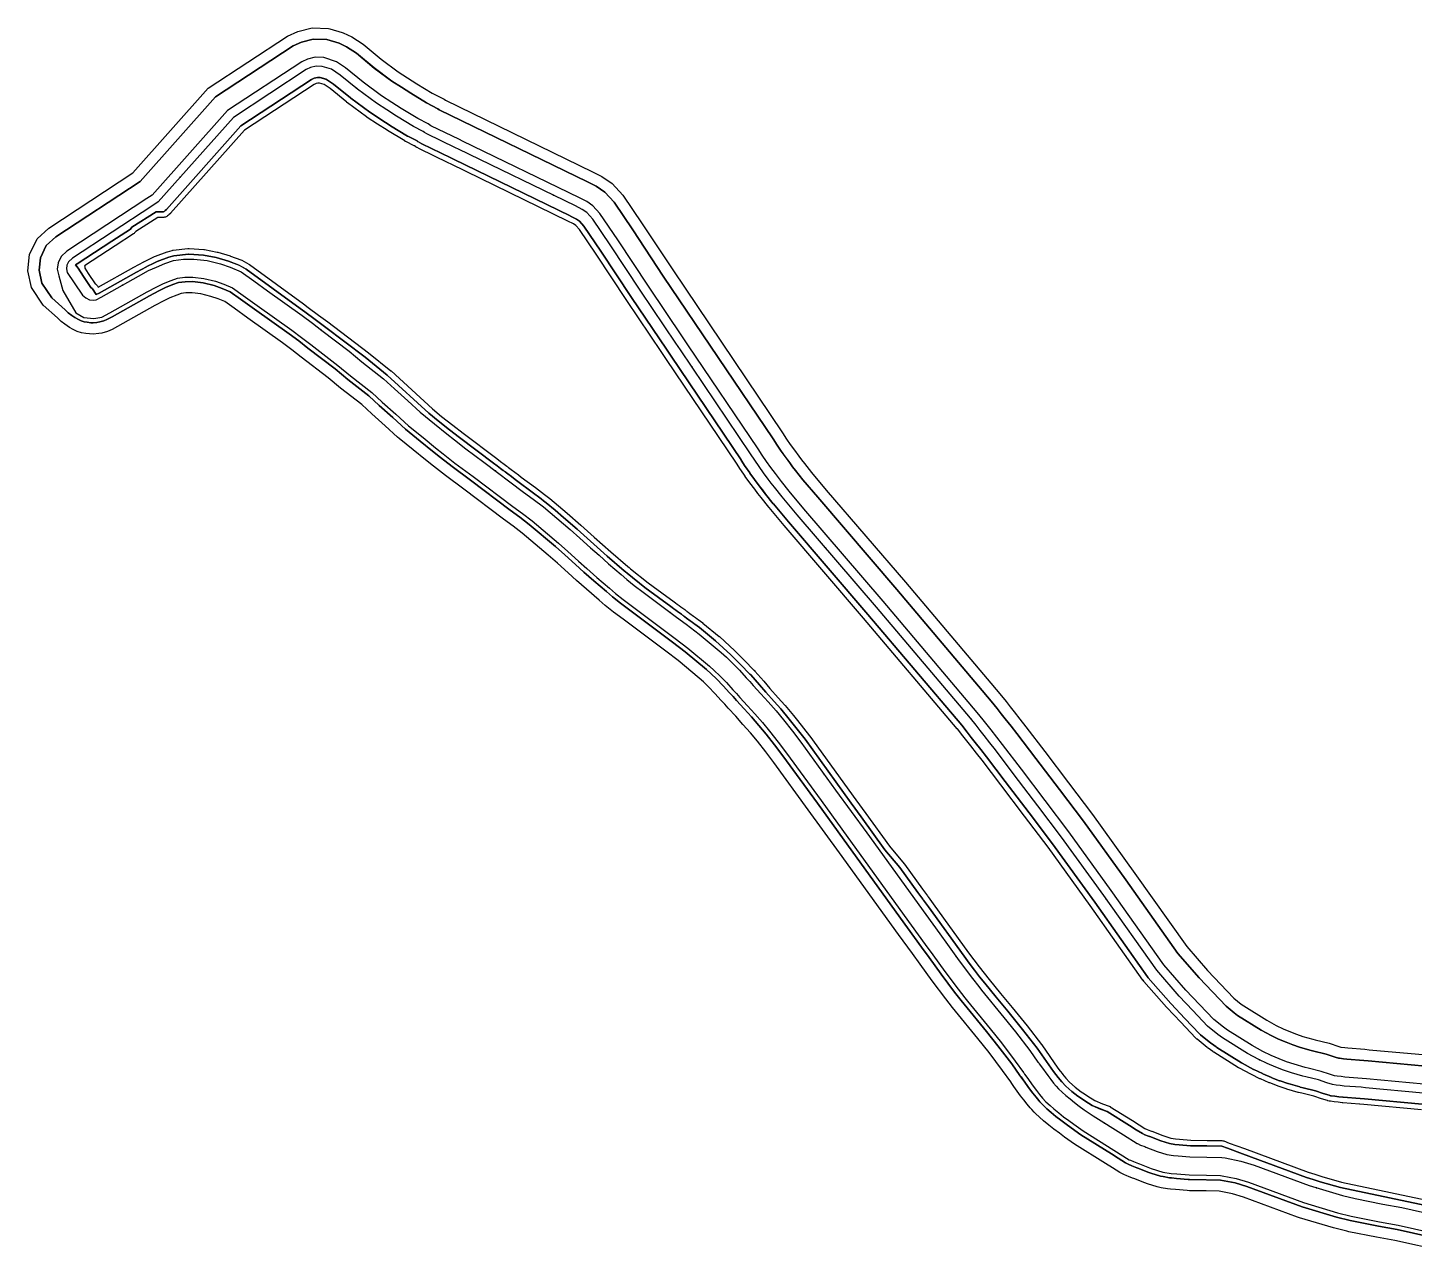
# Model space of a CAD drawing. Header units: inches. Extents: x 87989 to 118156, y 435697 to 451526.
# Drawn here: x 88929 to 89545, y 439301 to 439845 of the extents above; entities that cross this region are included whole.
import ezdxf

# ---------------------------------------------------------------- set-up
doc = ezdxf.new("R2010")
doc.units = ezdxf.units.IN
doc.header["$MEASUREMENT"] = 0
for name, color, linetype, true_color in [('As_waterkering_BWK', 7, 'Continuous', 0x7b8981), ('Beschermingszone_BWK', 7, 'Continuous', 0xcf890d), ('Grens_bebouwingsvrije_zone_BWK', 7, 'Continuous', 0x6789ae), ('Kernzone_BWK', 7, 'Continuous', 0xcb89af), ('Referentiepunten_BWK', 7, 'Continuous', 0x178980)]:
    doc.layers.add(name, color=color, linetype=linetype, true_color=true_color)

msp = doc.modelspace()

# ---------------------------------------------------------------- linework, layer by layer
at = {"layer": 'As_waterkering_BWK'}
for points in [[(89446.5826, 439407.72), (89440.4581, 439414.1857), (89430.4764, 439425.6599), (89406.9697, 439458.8693), (89388.2051, 439484.9127), (89377.6842, 439498.7553), (89367.145, 439512.6382), (89358.7498, 439523.6699), (89356.2503, 439526.8989), (89353.7292, 439530.102), (89351.9452, 439532.3456), (89350.1733, 439534.6269), (89347.6273, 439537.8055), (89305.8581, 439587.212), (89270.5813, 439628.3053), (89263.887, 439636.3037), (89260.4779, 439640.5749), (89259.0917, 439642.3629), (89257.7198, 439644.1677), (89255.6651, 439646.9363), (89253.6604, 439649.7214), (89251.746, 439652.5102), (89249.8721, 439655.3953), (89218.7414, 439701.5984), (89216.6642, 439704.6809), (89201.1278, 439727.7407), (89187.5013, 439748.322), (89179.7485, 439759.829), (89177.1324, 439762.67), (89175.0126, 439764.1346), (89172.0257, 439765.655), (89120.0604, 439790.9251), (89118.7572, 439791.5589), (89106.0123, 439797.7566), (89104.9737, 439798.2786), (89104.3386, 439798.7908), (89100.0165, 439800.9885), (89092.4203, 439805.5913), (89088.1655, 439808.3513), (89083.5659, 439811.345), (89075.1509, 439817.5503), (89067.4743, 439823.8903), (89063.5506, 439826.4908), (89059.4361, 439827.7087), (89056.7641, 439827.8298), (89054.253, 439827.1725), (89052.2689, 439826.2811), (89019.9258, 439805.057), (88986.4456, 439767.4271), (88983.6824, 439765.6108), (88948.34, 439742.38), (88946.5887, 439740.7785), (88945.8969, 439739.3072), (88945.7143, 439737.6916), (88946.0604, 439736.1029), (88949.1469, 439731.477)], [(88949.1469, 439731.477), (88952.8571, 439725.9165), (88954.3216, 439724.7535), (88955.9585, 439723.8489), (88957.5954, 439723.6766), (88958.8877, 439723.8919), (88961.2032, 439725.1413), (88977.792, 439734.425), (88982.271, 439736.876), (88985.694, 439738.482), (88989.499, 439740.046), (88993.301, 439741.356), (88997.739, 439741.947), (89002.345, 439741.99), (89008.22, 439741.314), (89014.178, 439739.834), (89018.574, 439738.356), (89023.434, 439736.284), (89028.97, 439732.396), (89035.182, 439727.874), (89050.565, 439716.886), (89055.087, 439713.548), (89059.229, 439710.294), (89071.443, 439700.996), (89077.063, 439696.305), (89086.699, 439688.783), (89091.517, 439684.345), (89097.476, 439679.019), (89103.054, 439673.907), (89109.351, 439668.793), (89114.803, 439664.356), (89118.226, 439661.609), (89123.297, 439657.636), (89131.327, 439651.677), (89148.908, 439638.407), (89153.261, 439635.28), (89157.783, 439631.772), (89169.658, 439621.714), (89173.925, 439617.953), (89178.787, 439613.641), (89182.506, 439610.261), (89186.774, 439606.457), (89192.31, 439601.682), (89194.888, 439599.484), (89198.142, 439596.864), (89202.199, 439593.821), (89216.949, 439582.791), (89221.259, 439579.621), (89227.0293, 439575.1499), (89236.8732, 439566.9884), (89239.181, 439564.9083), (89241.8477, 439562.3295), (89244.9663, 439559.1182), (89247.9779, 439555.8273), (89249.5544, 439554.0822), (89251.1109, 439552.3339), (89254.4276, 439548.7074), (89257.7165, 439545.0377), (89261.2091, 439541.0832), (89264.6038, 439537.0239), (89268.4676, 439532.0659), (89272.3015, 439527.0882), (89287.6999, 439505.8221), (89301.516, 439486.7408), (89327.7804, 439450.466), (89334.0684, 439441.8639), (89337.4146, 439437.1792), (89342.6561, 439429.922), (89348.5524, 439422.0801), (89351.4328, 439418.3946), (89352.6265, 439416.898), (89362.5637, 439404.7395), (89367.7601, 439398.2854), (89374.0569, 439389.9608), (89377.692, 439384.8723), (89377.841, 439384.6676), (89378.2782, 439384.0505), (89379.1919, 439382.7753), (89382.0142, 439378.8247), (89383.3317, 439377.111), (89384.6379, 439375.4089), (89385.7016, 439374.128), (89386.8514, 439372.9362), (89388.4305, 439371.4649), (89390.0475, 439370.0156), (89391.9362, 439368.4224), (89393.8773, 439366.8947), (89396.0689, 439365.2788), (89398.2682, 439363.666), (89402.2677, 439360.8753), (89415.6758, 439352.4507)], [(89548.9249, 439371.0756), (89523.2836, 439373.4036), (89521.3963, 439373.6076), (89513.7626, 439374.1963), (89512.0217, 439374.4034), (89510.2687, 439374.6174), (89508.6597, 439374.8184), (89506.0804, 439375.6548), (89502.4384, 439376.873), (89496.7935, 439378.2322), (89495.4526, 439378.5727), (89490.3916, 439380.0491), (89486.889, 439381.2138), (89483.4534, 439382.5336), (89479.6293, 439384.1913), (89475.8821, 439386.002), (89470.8757, 439388.7081), (89459.7862, 439395.6305), (89457.6902, 439397.1139), (89453.1259, 439400.8123), (89446.5826, 439407.72)], [(89415.6758, 439352.4507), (89421.7753, 439348.6182), (89421.9389, 439348.5555), (89423.3145, 439347.9383), (89425.1351, 439347.23), (89425.6168, 439347.0592), (89430.6816, 439345.0443), (89435.0432, 439343.7387), (89437.886, 439343.245), (89440.0652, 439343.0659), (89445.2574, 439342.639), (89452.7073, 439342.5298), (89459.4003, 439342.3999), (89460.86, 439342.1984), (89467.8071, 439340.7676), (89473.7416, 439339.0063), (89498.3282, 439329.9498), (89513.0607, 439325.5364), (89518.6894, 439324.0857), (89531.012, 439321.7104), (89539.3998, 439320.152), (89561.1288, 439315.3244)]]:
    msp.add_lwpolyline(points, dxfattribs=at)
at = {"layer": 'Beschermingszone_BWK'}
for points in [[(89557.8756, 439300.6814, 0), (89536.4022, 439305.4522, 0), (89528.2224, 439306.9722, 0), (89515.8503, 439309.3568, 0), (89514.9457, 439309.5604, 0), (89509.0366, 439311.0892, 0), (89494.0238, 439315.5806, 0), (89493.1435, 439315.8743, 0), (89469.0103, 439324.7638, 0), (89464.1536, 439326.2053, 0), (89458.272, 439327.4134, 0), (89452.4517, 439327.532, 0), (89445.0374, 439327.6407, 0), (89444.0284, 439327.6895, 0), (89438.8362, 439328.1163, 0), (89436.657, 439328.2954, 0), (89435.3194, 439328.4662, 0), (89432.4767, 439328.9599, 0), (89430.7416, 439329.3687, 0), (89426.38, 439330.6743, 0), (89425.1368, 439331.1068, 0), (89420.2308, 439333.0539, 0), (89419.6962, 439333.2507, 0), (89417.8756, 439333.9591, 0), (89417.1743, 439334.2526, 0), (89415.8046, 439334.8828, 0), (89414.0352, 439335.7725, 0), (89410.7452, 439337.8335, 0), (89407.6955, 439339.7497, 0), (89393.9857, 439348.3742, 0), (89389.5414, 439351.4672, 0), (89387.183, 439353.194, 0), (89384.7881, 439354.9645, 0), (89382.4618, 439356.7961, 0), (89380.2058, 439358.6979, 0), (89378.3122, 439360.3925, 0), (89376.6261, 439361.9615, 0), (89376.0561, 439362.5217, 0), (89374.9063, 439363.7136, 0), (89374.162, 439364.5448, 0), (89372.9183, 439366.0512, 0), (89371.4359, 439367.9737, 0), (89369.9655, 439369.8938, 0), (89366.9927, 439374.0472, 0), (89366.0618, 439375.3466, 0), (89365.5694, 439376.0384, 0), (89361.9704, 439381.0751, 0), (89355.934, 439389.0553, 0), (89350.9147, 439395.2898, 0), (89340.9558, 439407.4753, 0), (89339.66, 439409.0997, 0), (89336.6486, 439412.9543, 0), (89330.5815, 439421.0234, 0), (89325.2315, 439428.4287, 0), (89321.9106, 439433.0787, 0), (89315.6507, 439441.6415, 0), (89289.3663, 439477.9439, 0), (89275.5503, 439497.025, 0), (89260.2823, 439518.1111, 0), (89256.61, 439522.8793, 0), (89252.9312, 439527.5996, 0), (89249.8324, 439531.3052, 0), (89246.51, 439535.0672, 0), (89243.308, 439538.6402, 0), (89239.9749, 439542.2851, 0), (89238.3875, 439544.0673, 0), (89236.8796, 439545.7364, 0), (89234.0505, 439548.8277, 0), (89231.251, 439551.7104, 0), (89228.9429, 439553.9424, 0), (89227.0608, 439555.6388, 0), (89217.6462, 439563.4445, 0), (89212.2202, 439567.6488, 0), (89208.0137, 439570.7429, 0), (89193.2072, 439581.8148, 0), (89188.9382, 439585.0224, 0), (89185.3185, 439587.935, 0), (89182.5455, 439590.2955, 0), (89176.8852, 439595.1788, 0), (89172.4715, 439599.1119, 0), (89168.7659, 439602.4792, 0), (89163.9894, 439606.7154, 0), (89159.8505, 439610.3635, 0), (89148.3342, 439620.1177, 0), (89144.2852, 439623.2587, 0), (89140.014, 439626.3295, 0), (89122.3392, 439639.668, 0), (89114.2021, 439645.7094, 0), (89108.9063, 439649.8559, 0), (89105.3747, 439652.6896, 0), (89099.8887, 439657.154, 0), (89093.5977, 439662.2632, 0), (89092.9194, 439662.8485, 0), (89087.4103, 439667.8974, 0), (89081.4377, 439673.2366, 0), (89076.9866, 439677.3356, 0), (89067.642, 439684.6352, 0), (89062.0894, 439689.2647, 0), (89050.0528, 439698.4287, 0), (89045.9975, 439701.6135, 0), (89041.751, 439704.7482, 0), (89026.4087, 439715.7074, 0), (89020.2449, 439720.194, 0), (89016.1022, 439723.1035, 0), (89013.2342, 439724.3262, 0), (89009.9729, 439725.4227, 0), (89005.5435, 439726.523, 0), (89001.5547, 439726.982, 0), (88998.8031, 439726.9563, 0), (88996.7686, 439726.6854, 0), (88994.798, 439726.0064, 0), (88991.7345, 439724.7472, 0), (88989.0635, 439723.494, 0), (88985.0551, 439721.3009, 0), (88968.4272, 439711.9959, 0), (88966.0102, 439710.6908, 0), (88964.018, 439709.7965, 0), (88961.423, 439709.1079, 0), (88960.0614, 439708.8806, 0), (88957.5954, 439708.6766, 0), (88956.0251, 439708.759, 0), (88954.3883, 439708.9313, 0), (88952.4191, 439709.2724, 0), (88950.5129, 439709.8723, 0), (88948.7032, 439710.7202, 0), (88947.0663, 439711.6248, 0), (88944.9934, 439713.0068, 0), (88944.9898, 439713.0096, 0), (88943.3718, 439714.2975, 0), (88943.2128, 439714.4234, 0), (88941.784, 439715.8319, 0), (88935.367, 439721.5002, 0), (88930.1343, 439729.3425, 0), (88928.5069, 439736.8137, 0), (88929.3193, 439744.003, 0), (88932.6353, 439751.0549, 0), (88937.8687, 439755.8407, 0), (88975.2348, 439780.4018, 0), (89008.7194, 439818.0366, 0), (89044.0708, 439841.2349, 0), (89048.5782, 439843.2598, 0), (89054.9558, 439844.9292, 0), (89062.275, 439844.5975, 0), (89062.8591, 439844.4246, 0), (89068.3757, 439842.7916, 0), (89068.7329, 439842.6859, 0), (89072.6317, 439840.8669, 0), (89077.6108, 439837.5669, 0), (89085.6163, 439830.9553, 0), (89093.2556, 439825.322, 0), (89097.428, 439822.6063, 0), (89101.4531, 439819.9953, 0), (89108.2855, 439815.8554, 0), (89113.6277, 439813.139, 0), (89114.1966, 439812.6802, 0), (89179.5995, 439780.8754, 0), (89183.7392, 439778.7682, 0), (89188.3546, 439775.5794, 0), (89193.1271, 439770.3966, 0), (89201.6383, 439757.764, 0), (89215.2648, 439737.1827, 0), (89264.0507, 439664.7755, 0), (89265.8845, 439661.9522, 0), (89267.5686, 439659.4988, 0), (89269.3902, 439656.9681, 0), (89271.3129, 439654.3774, 0), (89272.5766, 439652.715, 0), (89273.8396, 439651.0859, 0), (89277.0504, 439647.0631, 0), (89283.5496, 439639.2978, 0), (89318.7989, 439598.2365, 0), (89360.7549, 439548.609, 0), (89363.5212, 439545.1554, 0), (89365.3117, 439542.8501, 0), (89367.0616, 439540.6494, 0), (89369.6513, 439537.3592, 0), (89372.2356, 439534.0206, 0), (89380.6792, 439522.9253, 0), (89391.2216, 439509.0382, 0), (89401.8709, 439495.0266, 0), (89420.8041, 439468.7492, 0), (89443.8606, 439436.1758, 0), (89453.0477, 439425.615, 0), (89464.698, 439413.3158, 0), (89467.9626, 439410.6705, 0), (89469.2054, 439409.791, 0), (89479.4268, 439403.4104, 0), (89483.6261, 439401.1406, 0), (89486.7111, 439399.6499, 0), (89489.885, 439398.274, 0), (89492.6222, 439397.2226, 0), (89495.4558, 439396.2803, 0), (89499.9264, 439394.9761, 0), (89500.8755, 439394.7352, 0), (89507.1332, 439393.2284, 0), (89511.3987, 439391.8016, 0), (89512.3684, 439391.4872, 0), (89514.0557, 439391.2813, 0), (89515.4209, 439391.1189, 0), (89522.9636, 439390.5372, 0), (89524.9657, 439390.3208, 0), (89550.4456, 439388.0074, 0)], [(89549.9983, 439383.0275, 0), (89524.471, 439385.3451, 0), (89522.5027, 439385.5579, 0), (89514.9332, 439386.1416, 0), (89513.4575, 439386.3172, 0), (89511.7395, 439386.5269, 0), (89511.2776, 439386.5846, 0), (89509.8345, 439387.0526, 0), (89505.7524, 439388.418, 0), (89499.6749, 439389.8813, 0), (89498.6106, 439390.1516, 0), (89493.9663, 439391.5064, 0), (89490.9359, 439392.5141, 0), (89487.9934, 439393.6445, 0), (89484.6282, 439395.1032, 0), (89481.3484, 439396.6881, 0), (89476.9118, 439399.0862, 0), (89466.435, 439405.6261, 0), (89464.9413, 439406.6833, 0), (89461.2945, 439409.6383, 0), (89449.3449, 439422.2534, 0), (89439.9241, 439433.0829, 0), (89416.7352, 439465.8433, 0), (89397.8515, 439492.0519, 0), (89387.24, 439506.0138, 0), (89376.6985, 439519.8996, 0), (89368.2692, 439530.9762, 0), (89365.7098, 439534.2826, 0), (89363.1403, 439537.5472, 0), (89361.3803, 439539.7606, 0), (89359.5953, 439542.0587, 0), (89356.8938, 439545.4315, 0), (89314.9927, 439594.994, 0), (89279.7354, 439636.0647, 0), (89273.1788, 439643.8985, 0), (89269.9097, 439647.9944, 0), (89268.6105, 439649.6702, 0), (89267.3149, 439651.3746, 0), (89265.3534, 439654.0176, 0), (89263.478, 439656.6231, 0), (89261.7261, 439659.1751, 0), (89259.8806, 439662.0166, 0), (89211.1069, 439734.4056, 0), (89197.4804, 439754.9869, 0), (89189.1922, 439767.2885, 0), (89185.054, 439771.7825, 0), (89181.1726, 439774.4642, 0), (89177.3719, 439776.3988, 0), (89111.4995, 439808.4319, 0), (89110.8956, 439808.9189, 0), (89105.8534, 439811.4828, 0), (89098.7964, 439815.7589, 0), (89094.7038, 439818.4137, 0), (89090.4057, 439821.2111, 0), (89082.5382, 439827.0127, 0), (89074.6295, 439833.5444, 0), (89070.18, 439836.4934, 0), (89066.9565, 439837.9973, 0), (89061.44, 439839.6302, 0), (89055.4876, 439839.9, 0), (89050.2473, 439838.5283, 0), (89046.482, 439836.8367, 0), (89012.0154, 439814.2191, 0), (88978.5321, 439776.5857, 0), (88940.9485, 439751.8817, 0), (88936.7392, 439748.0324, 0), (88934.1951, 439742.6219, 0), (88933.5679, 439737.0719, 0), (88934.8184, 439731.3309, 0), (88939.1649, 439724.8167, 0), (88945.1967, 439719.4887, 0), (88946.5337, 439718.1707, 0), (88948.1028, 439716.9223, 0), (88949.4848, 439716.001, 0), (88951.1217, 439715.0964, 0), (88952.3281, 439714.5311, 0), (88953.5989, 439714.1312, 0), (88954.9117, 439713.9038, 0), (88956.5486, 439713.7315, 0), (88957.5954, 439713.6766, 0), (88959.2394, 439713.8126, 0), (88960.5779, 439714.0359, 0), (88962.3079, 439714.495, 0), (88963.636, 439715.0912, 0), (88966.0192, 439716.3777, 0), (88982.6341, 439725.6756, 0), (88986.7993, 439727.9547, 0), (88989.721, 439729.3255, 0), (88993.0317, 439730.6863, 0), (88995.6127, 439731.5756, 0), (88998.4484, 439731.9532, 0), (89001.8181, 439731.9846, 0), (89006.4357, 439731.4533, 0), (89011.3746, 439730.2265, 0), (89015.0142, 439729.0028, 0), (89018.5461, 439727.497, 0), (89023.1533, 439724.2613, 0), (89029.3331, 439719.763, 0), (89044.689, 439708.7941, 0), (89049.0273, 439705.5917, 0), (89053.1116, 439702.3838, 0), (89065.2073, 439693.1751, 0), (89070.7823, 439688.5251, 0), (89080.224, 439681.1514, 0), (89084.7975, 439676.9394, 0), (89090.7658, 439671.6049, 0), (89096.5237, 439666.3396, 0), (89103.0428, 439661.0337, 0), (89108.5175, 439656.5784, 0), (89112.0129, 439653.7736, 0), (89117.2337, 439649.6849, 0), (89125.3351, 439643.671, 0), (89142.9787, 439630.3554, 0), (89147.2771, 439627.2658, 0), (89151.4838, 439624.0024, 0), (89163.1197, 439614.147, 0), (89167.3013, 439610.4613, 0), (89172.1065, 439606.2001, 0), (89175.8163, 439602.8282, 0), (89180.1815, 439598.9382, 0), (89185.8003, 439594.091, 0), (89188.5083, 439591.7847, 0), (89192.0061, 439588.9696, 0), (89196.2045, 439585.8169, 0), (89210.9922, 439574.7589, 0), (89215.2331, 439571.6395, 0), (89220.7739, 439567.3463, 0), (89230.3316, 439559.422, 0), (89232.3556, 439557.5977, 0), (89234.7833, 439555.2501, 0), (89237.6891, 439552.2579, 0), (89240.579, 439549.1, 0), (89242.1098, 439547.4056, 0), (89243.6869, 439545.6347, 0), (89247.0145, 439541.9959, 0), (89250.2455, 439538.3907, 0), (89253.6246, 439534.5646, 0), (89256.8221, 439530.7411, 0), (89260.5625, 439525.9415, 0), (89264.2887, 439521.1035, 0), (89279.6002, 439499.9574, 0), (89293.4162, 439480.8762, 0), (89319.694, 439444.583, 0), (89325.9632, 439436.0071, 0), (89329.2925, 439431.3455, 0), (89334.6064, 439423.9896, 0), (89340.6165, 439415.9963, 0), (89343.5843, 439412.198, 0), (89344.846, 439410.6162, 0), (89354.7977, 439398.4397, 0), (89359.876, 439392.132, 0), (89365.9992, 439384.037, 0), (89369.6499, 439378.9289, 0), (89370.1339, 439378.2479, 0), (89371.0591, 439376.9566, 0), (89373.9818, 439372.8708, 0), (89375.4011, 439371.0194, 0), (89376.8248, 439369.1704, 0), (89378.0086, 439367.7392, 0), (89378.5047, 439367.1851, 0), (89379.8445, 439365.8065, 0), (89381.685, 439364.0833, 0), (89383.4864, 439362.4705, 0), (89385.6199, 439360.6715, 0), (89387.8178, 439358.9412, 0), (89390.145, 439357.2223, 0), (89392.4504, 439355.5335, 0), (89396.7464, 439352.5412, 0), (89410.3556, 439343.9834, 0), (89413.4053, 439342.0671, 0), (89416.6152, 439340.0544, 0), (89417.8484, 439339.4383, 0), (89419.4548, 439338.7167, 0), (89421.6519, 439337.8574, 0), (89422.0971, 439337.6972, 0), (89426.9851, 439335.7526, 0), (89427.8139, 439335.4643, 0), (89432.1755, 439334.1587, 0), (89433.3322, 439333.8862, 0), (89436.1749, 439333.3925, 0), (89437.0667, 439333.2786, 0), (89439.2459, 439333.0995, 0), (89444.4381, 439332.6727, 0), (89445.1107, 439332.6401, 0), (89452.5369, 439332.5313, 0), (89458.8914, 439332.3753, 0), (89465.3714, 439331.0594, 0), (89470.5874, 439329.5113, 0), (89495.1652, 439320.4682, 0), (89510.378, 439315.905, 0), (89516.4951, 439314.3343, 0), (89529.1523, 439311.8849, 0), (89537.4014, 439310.3521, 0), (89559.21, 439305.5135, 0)], [(89555.75, 439319.85, 0), (89512.12, 439329.06, 0), (89503.1, 439331.52, 0), (89500, 439332.565, 0), (89497.02, 439333.57, 0), (89468.633, 439344.0044, 0), (89461.898, 439346.48, 0), (89459.3917, 439347.401, 0), (89452.7924, 439347.529, 0), (89445.4991, 439347.636, 0), (89440.4748, 439348.0491, 0), (89438.5198, 439348.2098, 0), (89436.1919, 439348.614, 0), (89432.3258, 439349.7714, 0), (89427.4651, 439351.7051, 0), (89427.287, 439351.772, 0), (89426.8771, 439351.9173, 0), (89425.2455, 439352.5521, 0), (89424.081, 439353.0746, 0), (89421.3856, 439354.7681, 0), (89418.3359, 439356.6843, 0), (89408.5151, 439362.8549, 0), (89405.42, 439363.97, 0), (89401.846, 439365.57, 0), (89398.48, 439367.57, 0), (89396.961, 439368.603, 0), (89395.46, 439369.66, 0), (89392.668, 439371.817, 0), (89390.04, 439374.17, 0), (89388.248, 439376.01, 0), (89386.6, 439377.98, 0), (89385.568, 439379.312, 0), (89384.53, 439380.64, 0), (89377.3, 439391.1, 0), (89370.865, 439399.391, 0), (89364.25, 439407.54, 0), (89359.112, 439413.729, 0), (89354, 439419.94, 0), (89351.727, 439422.778, 0), (89349.51, 439425.66, 0), (89347.15, 439428.82, 0), (89344.8, 439431.97, 0), (89329.003, 439453.822, 0), (89326.8085, 439456.857, 0), (89326.661, 439457.061, 0), (89326.5145, 439457.2637, 0), (89324.32, 439460.3, 0), (89316.3024, 439471.3905, 0), (89309.6612, 439479.2928, 0), (89299.106, 439493.896, 0), (89294.694, 439500, 0), (89274.16, 439528.41, 0), (89268.83, 439535.19, 0), (89267.11, 439537.35, 0), (89263.32, 439541.91, 0), (89260.34, 439545.25, 0), (89256.64, 439549.36, 0), (89253.87, 439552.58, 0), (89249.99, 439557.02, 0), (89249.61, 439557.44, 0), (89245.45, 439561.75, 0), (89241.19, 439565.96, 0), (89234.348, 439572.271, 0), (89227.14, 439578.16, 0), (89225.108, 439579.671, 0), (89224.678, 439579.99, 0), (89223.876, 439580.584, 0), (89223.073, 439581.178, 0), (89221.465, 439582.366, 0), (89220.66, 439582.96, 0), (89220.261, 439583.254, 0), (89220.058, 439583.403, 0), (89219.856, 439583.551, 0), (89219.654, 439583.699, 0), (89219.451, 439583.848, 0), (89219.15, 439584.07, 0), (89218.242, 439584.736, 0), (89217.435, 439585.328, 0), (89216.627, 439585.92, 0), (89215.821, 439586.509, 0), (89215.015, 439587.097, 0), (89213.876, 439587.928, 0), (89211.12, 439589.93, 0), (89202.909, 439595.954, 0), (89194.969, 439602.33, 0), (89194.323, 439602.874, 0), (89193.68, 439603.42, 0), (89186.15, 439609.88, 0), (89178.76, 439616.5, 0), (89172.79, 439621.83, 0), (89166.78, 439627.12, 0), (89162.95, 439630.4, 0), (89159.04, 439633.6, 0), (89157.893, 439634.492, 0), (89156.743, 439635.38, 0), (89152.8, 439638.38, 0), (89146.47, 439643.05, 0), (89145.159, 439644.038, 0), (89143.556, 439645.245, 0), (89141.959, 439646.449, 0), (89140.763, 439647.351, 0), (89140.563, 439647.501, 0), (89140.3615, 439647.652, 0), (89140.161, 439647.803, 0), (89139.961, 439647.953, 0), (89138.766, 439648.854, 0), (89137.168, 439650.058, 0), (89135.571, 439651.261, 0), (89120.52, 439662.6, 0), (89115.98, 439666.11, 0), (89110.96, 439670.12, 0), (89106.87, 439673.55, 0), (89088.39, 439690.41, 0), (89078.48, 439698.32, 0), (89060.46, 439712.1, 0), (89056.2988, 439715.139, 0), (89051.7401, 439718.5043, 0), (89049.5886, 439720.0411, 0), (89025.66, 439737.52, 0), (89022.44, 439739.28, 0), (89017.82, 439741.03, 0), (89012.31, 439742.685, 0), (89006.67, 439743.82, 0), (89000.15, 439744.25, 0), (89000, 439744.233, 0), (88993.43, 439743.51, 0), (88991.31, 439742.86, 0), (88986.087, 439741.009, 0), (88984.5896, 439740.173, 0), (88981.4215, 439738.6866, 0), (88981.3109, 439738.6305, 0), (88976.8236, 439736.1749, 0), (88960.24, 439726.8941, 0), (88958.9585, 439726.2027, 0), (88957.3463, 439728.7946, 0), (88957.1048, 439728.9281, 0), (88956.5808, 439729.3442, 0), (88953.3061, 439734.2522, 0), (88950.8638, 439737.9125, 0), (88949.7813, 439739.4281, 0), (88950.47, 439739.85, 0), (88965.96, 439750, 0), (88974.17, 439755.38, 0), (88974.86, 439756.16, 0), (88985.59, 439762.97, 0), (88988.9411, 439763.084, 0), (88989.1919, 439763.2489, 0), (88989.6595, 439763.5969, 0), (88990.1811, 439764.1035, 0), (89023.2218, 439801.2395, 0), (89054.6801, 439821.883, 0), (89055.922, 439822.4409, 0), (89057.2959, 439822.8006, 0), (89058.6011, 439822.7414, 0), (89061.4129, 439821.9091, 0), (89064.493, 439819.8677, 0), (89071.967, 439813.6951, 0), (89072.1834, 439813.5261, 0), (89080.5985, 439807.3208, 0), (89080.8385, 439807.1544, 0), (89085.4413, 439804.1586, 0), (89089.6993, 439801.3966, 0), (89089.8292, 439801.3151, 0), (89097.4254, 439796.7123, 0), (89097.7503, 439796.5315, 0), (89101.6064, 439794.5708, 0), (89101.8347, 439794.3867, 0), (89102.4737, 439793.9485, 0), (89102.7284, 439793.8111, 0), (89103.7963, 439793.2746, 0), (89116.5706, 439787.0623, 0), (89117.8738, 439786.4286, 0), (89169.7573, 439761.1987, 0), (89169.8389, 439761.1581, 0), (89172.446, 439759.8306, 0), (89173.8318, 439758.8731, 0), (89175.8136, 439756.7209, 0), (89183.3435, 439745.545, 0), (89196.9699, 439724.9637, 0), (89212.5176, 439701.887, 0), (89214.5949, 439698.8044, 0), (89245.6787, 439652.6716, 0), (89245.7252, 439652.6012, 0), (89247.5529, 439649.7867, 0), (89247.6238, 439649.6805, 0), (89249.5382, 439646.8917, 0), (89249.6023, 439646.8005, 0), (89251.6285, 439643.9859, 0), (89253.7219, 439641.165, 0), (89255.1256, 439639.3182, 0), (89256.5482, 439637.4836, 0), (89259.9791, 439633.1846, 0), (89260.0527, 439633.0945, 0), (89266.7673, 439625.0723, 0), (89302.0521, 439583.9695, 0), (89343.7662, 439534.628, 0), (89346.2474, 439531.5303, 0), (89348.014, 439529.2561, 0), (89349.8079, 439526.9998, 0), (89352.3089, 439523.8224, 0), (89354.7834, 439520.6256, 0), (89363.1644, 439509.6126, 0), (89373.7027, 439495.7309, 0), (89384.1857, 439481.938, 0), (89402.9009, 439455.9635, 0), (89426.3953, 439422.7711, 0), (89426.704, 439422.3782, 0), (89436.6857, 439410.904, 0), (89436.8281, 439410.7472, 0), (89442.9526, 439404.2815, 0), (89449.4959, 439397.3738, 0), (89449.9781, 439396.9275, 0), (89454.5423, 439393.2291, 0), (89454.8018, 439393.0325, 0), (89456.8979, 439391.5491, 0), (89457.1386, 439391.389, 0), (89468.2281, 439384.4666, 0), (89468.4982, 439384.3095, 0), (89473.5046, 439381.6035, 0), (89473.7067, 439381.5001, 0), (89477.4539, 439379.6894, 0), (89477.6407, 439379.6038, 0), (89481.4647, 439377.9461, 0), (89481.6603, 439377.8662, 0), (89485.0959, 439376.5463, 0), (89485.3114, 439376.4692, 0), (89488.8139, 439375.3045, 0), (89488.9913, 439375.2492, 0), (89494.0523, 439373.7727, 0), (89494.2222, 439373.7264, 0), (89495.593, 439373.3786, 0), (89501.0576, 439372.0626, 0), (89504.5162, 439370.9058, 0), (89507.1173, 439370.0622, 0), (89507.7914, 439369.8944, 0), (89508.0398, 439369.857, 0), (89509.6558, 439369.6551, 0), (89511.4235, 439369.4393, 0), (89513.1722, 439369.2313, 0), (89513.3781, 439369.2111, 0), (89520.9353, 439368.6283, 0), (89522.7888, 439368.4283, 0), (89548.4776, 439366.0957, 0)], [(89548.2539, 439363.6057, 0), (89522.5417, 439365.9406, 0), (89520.743, 439366.1351, 0), (89520.667, 439366.1422, 0), (89513.1601, 439366.7208, 0), (89512.9027, 439366.746, 0), (89511.1244, 439366.9572, 0), (89509.3494, 439367.1739, 0), (89507.6988, 439367.3805, 0), (89507.4193, 439367.4222, 0), (89507.1873, 439367.4684, 0), (89506.5132, 439367.6363, 0), (89506.346, 439367.6842, 0), (89503.7341, 439368.5314, 0), (89500.3672, 439369.6574, 0), (89494.9929, 439370.9517, 0), (89493.5858, 439371.3089, 0), (89493.3734, 439371.3668, 0), (89488.2689, 439372.856, 0), (89488.0472, 439372.9251, 0), (89484.4955, 439374.1062, 0), (89484.2262, 439374.2027, 0), (89480.7392, 439375.5422, 0), (89480.4947, 439375.6421, 0), (89476.6229, 439377.3205, 0), (89476.3894, 439377.4275, 0), (89472.5936, 439379.2618, 0), (89472.341, 439379.391, 0), (89467.3095, 439382.1102, 0), (89467.2413, 439382.1484, 0), (89466.9712, 439382.3055, 0), (89466.9043, 439382.3459, 0), (89455.8148, 439389.2683, 0), (89455.754, 439389.3075, 0), (89455.5133, 439389.4676, 0), (89455.4537, 439389.5085, 0), (89453.3576, 439390.9919, 0), (89453.2919, 439391.04, 0), (89453.0325, 439391.2366, 0), (89452.9684, 439391.2868, 0), (89448.4042, 439394.9852, 0), (89448.28, 439395.0928, 0), (89447.7978, 439395.539, 0), (89447.6809, 439395.6546, 0), (89441.1376, 439402.5623, 0), (89434.9951, 439409.0473, 0), (89434.8171, 439409.2434, 0), (89424.8178, 439420.7373, 0), (89424.7382, 439420.8337, 0), (89424.4294, 439421.2266, 0), (89424.3547, 439421.3268, 0), (89400.8664, 439454.5106, 0), (89382.1761, 439480.4507, 0), (89371.7119, 439494.2187, 0), (89361.174, 439508.0998, 0), (89352.8002, 439519.1035, 0), (89350.3382, 439522.2841, 0), (89347.8472, 439525.4488, 0), (89346.0484, 439527.7114, 0), (89344.2845, 439529.982, 0), (89341.8567, 439533.0137, 0), (89341.8147, 439533.0649, 0), (89300.149, 439582.3483, 0), (89264.8603, 439623.4558, 0), (89258.1263, 439631.5011, 0), (89258.0342, 439631.6138, 0), (89254.5834, 439635.9379, 0), (89253.1427, 439637.7958, 0), (89251.723, 439639.6637, 0), (89249.6102, 439642.5107, 0), (89247.5653, 439645.3513, 0), (89247.485, 439645.4654, 0), (89245.5537, 439648.2789, 0), (89245.465, 439648.4117, 0), (89243.6169, 439651.2571, 0), (89212.5217, 439697.4074, 0), (89210.4444, 439700.49, 0), (89194.891, 439723.5752, 0), (89181.2646, 439744.1565, 0), (89173.8462, 439755.1668, 0), (89172.1814, 439756.9747, 0), (89171.1625, 439757.6786, 0), (89168.7148, 439758.9251, 0), (89168.6538, 439758.9555, 0), (89116.7805, 439784.1803, 0), (89115.4772, 439784.8141, 0), (89102.6885, 439791.0335, 0), (89101.6062, 439791.5771, 0), (89101.5416, 439791.6107, 0), (89101.2868, 439791.7481, 0), (89101.0597, 439791.8868, 0), (89100.4207, 439792.325, 0), (89100.2528, 439792.4508, 0), (89096.6172, 439794.3031, 0), (89096.5351, 439794.3468, 0), (89096.2102, 439794.5275, 0), (89096.1298, 439794.5742, 0), (89088.5173, 439799.1871, 0), (89088.3549, 439799.2889, 0), (89084.0792, 439802.0623, 0), (89079.4748, 439805.0591, 0), (89079.4141, 439805.0998, 0), (89079.1741, 439805.2662, 0), (89079.1147, 439805.3087, 0), (89070.6997, 439811.514, 0), (89070.645, 439811.5555, 0), (89070.4286, 439811.7245, 0), (89070.3751, 439811.7675, 0), (89063.0023, 439817.8564, 0), (89060.3441, 439819.6183, 0), (89058.1836, 439820.2578, 0), (89057.5619, 439820.286, 0), (89056.7566, 439820.0752, 0), (89055.8857, 439819.6839, 0), (89024.8698, 439799.3307, 0), (88992.0488, 439762.4417, 0), (88991.923, 439762.3103, 0), (88991.4015, 439761.8037, 0), (88991.1521, 439761.5914, 0), (88990.6846, 439761.2434, 0), (88990.5651, 439761.1598, 0), (88990.3143, 439760.9949, 0), (88990.0164, 439760.8271, 0), (88989.6984, 439760.7015, 0), (88989.3663, 439760.6204, 0), (88989.0262, 439760.5855, 0), (88986.3551, 439760.4946, 0), (88976.4982, 439754.2387, 0), (88976.0425, 439753.7236, 0), (88975.777, 439753.4649, 0), (88975.5403, 439753.289, 0), (88967.3302, 439747.909, 0), (88953.7856, 439739.0337, 0), (88953.8679, 439738.6781, 0), (88953.8873, 439738.3137, 0), (88953.8431, 439737.9514, 0), (88955.3856, 439735.6397, 0), (88958.4427, 439731.058, 0), (88958.4963, 439731.0155, 0), (88958.5759, 439730.9712, 0), (88958.9201, 439730.7371, 0), (88959.2206, 439730.449, 0), (88959.4692, 439730.115, 0), (88959.8325, 439729.5309, 0), (88975.6131, 439738.3622, 0), (88980.1108, 439740.8236, 0), (88980.1794, 439740.8598, 0), (88980.29, 439740.9159, 0), (88980.3596, 439740.9499, 0), (88983.4479, 439742.3989, 0), (88984.8683, 439743.1919, 0), (88985.2519, 439743.3654, 0), (88990.4749, 439745.2164, 0), (88990.5772, 439745.2502, 0), (88992.6972, 439745.9002, 0), (88992.9959, 439745.972, 0), (88993.1565, 439745.995, 0), (88999.7225, 439746.7175, 0), (88999.8685, 439746.7341, 0), (89000.15, 439746.75, 0), (89000.3145, 439746.7446, 0), (89006.8345, 439746.3146, 0), (89007.1632, 439746.2709, 0), (89012.8032, 439745.1359, 0), (89013.0292, 439745.0793, 0), (89018.5392, 439743.4243, 0), (89018.7056, 439743.3679, 0), (89023.3256, 439741.6179, 0), (89023.639, 439741.4737, 0), (89026.859, 439739.7137, 0), (89027.1346, 439739.5388, 0), (89051.0525, 439722.0676, 0), (89053.209, 439720.5271, 0), (89057.7915, 439717.1445, 0), (89061.9565, 439714.1025, 0), (89080.0191, 439700.2899, 0), (89089.9496, 439692.3639, 0), (89090.075, 439692.2569, 0), (89108.5164, 439675.432, 0), (89112.5436, 439672.0547, 0), (89117.5248, 439668.0757, 0), (89122.0368, 439664.5874, 0), (89137.0753, 439653.2578, 0), (89138.6723, 439652.0548, 0), (89140.2707, 439650.8504, 0), (89141.4635, 439649.9511, 0), (89141.663, 439649.8015, 0), (89141.8631, 439649.6508, 0), (89142.0626, 439649.5013, 0), (89142.2657, 439649.349, 0), (89143.4642, 439648.4451, 0), (89145.0604, 439647.2417, 0), (89146.6632, 439646.0348, 0), (89147.9644, 439645.0541, 0), (89154.299, 439640.3807, 0), (89158.2639, 439637.3642, 0), (89159.4243, 439636.4681, 0), (89160.599, 439635.5541, 0), (89164.5548, 439632.3168, 0), (89168.419, 439629.0077, 0), (89174.4484, 439623.7007, 0), (89180.4265, 439618.3635, 0), (89187.7981, 439611.76, 0), (89195.303, 439605.3215, 0), (89195.9373, 439604.783, 0), (89196.557, 439604.261, 0), (89204.4318, 439597.9374, 0), (89212.5941, 439591.9492, 0), (89215.3474, 439589.9491, 0), (89216.4884, 439589.1166, 0), (89217.2952, 439588.5281, 0), (89218.1033, 439587.9376, 0), (89218.9131, 439587.3442, 0), (89219.7207, 439586.7518, 0), (89220.6313, 439586.0839, 0), (89220.9326, 439585.8617, 0), (89221.1324, 439585.715, 0), (89221.3335, 439585.5676, 0), (89221.5364, 439585.419, 0), (89221.7421, 439585.268, 0), (89222.1437, 439584.9721, 0), (89222.95, 439584.3772, 0), (89224.5592, 439583.1883, 0), (89225.3634, 439582.5934, 0), (89226.1667, 439581.9984, 0), (89226.5986, 439581.678, 0), (89228.6318, 439580.1661, 0), (89228.7217, 439580.096, 0), (89235.9297, 439574.207, 0), (89236.043, 439574.1086, 0), (89242.885, 439567.7976, 0), (89242.9473, 439567.7382, 0), (89247.228, 439563.5072, 0), (89251.4088, 439559.1762, 0), (89251.4638, 439559.1173, 0), (89251.8582, 439558.6812, 0), (89255.7589, 439554.2177, 0), (89258.5169, 439551.0117, 0), (89262.2017, 439546.9185, 0), (89265.1854, 439543.5744, 0), (89265.2426, 439543.508, 0), (89269.0492, 439538.9276, 0), (89270.7905, 439536.7412, 0), (89276.1254, 439529.9551, 0), (89276.1862, 439529.8745, 0), (89296.7202, 439501.4645, 0), (89301.1321, 439495.3605, 0), (89311.6338, 439480.8313, 0), (89318.2163, 439472.999, 0), (89318.3284, 439472.8552, 0), (89326.3461, 439461.7645, 0), (89328.5407, 439458.7281, 0), (89328.687, 439458.5256, 0), (89328.8344, 439458.3218, 0), (89331.029, 439455.2867, 0), (89346.815, 439433.4499, 0), (89349.1534, 439430.3154, 0), (89351.5024, 439427.1702, 0), (89353.6936, 439424.3217, 0), (89355.9409, 439421.5158, 0), (89361.0389, 439415.3218, 0), (89366.1823, 439409.1262, 0), (89372.823, 439400.9452, 0), (89379.2749, 439392.6328, 0), (89379.3565, 439392.5215, 0), (89386.5449, 439382.1218, 0), (89387.541, 439380.8474, 0), (89388.5182, 439379.5846, 0), (89388.5769, 439379.5117, 0), (89390.1049, 439377.6866, 0), (89391.7713, 439375.9755, 0), (89394.2681, 439373.74, 0), (89396.9446, 439371.6722, 0), (89398.3837, 439370.6588, 0), (89399.8227, 439369.6802, 0), (89402.9991, 439367.7929, 0), (89406.3558, 439366.2902, 0), (89409.3663, 439365.2055, 0), (89409.7651, 439365.02, 0), (89409.8452, 439364.9717, 0), (89419.6659, 439358.8012, 0), (89422.7157, 439356.8849, 0), (89425.2634, 439355.2842, 0), (89426.2111, 439354.859, 0), (89427.7124, 439354.2742, 0), (89427.7837, 439354.2477, 0), (89428.1445, 439354.1203, 0), (89428.367, 439354.0366, 0), (89433.1479, 439352.1349, 0), (89436.7663, 439351.0517, 0), (89438.8368, 439350.6921, 0), (89440.6796, 439350.5407, 0), (89445.62, 439350.1345, 0), (89452.835, 439350.0287, 0), (89459.4403, 439349.9005, 0), (89459.8259, 439349.863, 0), (89460.2504, 439349.7489, 0), (89462.7604, 439348.8265, 0), (89469.4955, 439346.3509, 0), (89497.8191, 439335.9393, 0), (89497.8827, 439335.9169, 0), (89500.7988, 439334.934, 0), (89503.8288, 439333.9125, 0), (89512.7076, 439331.4911, 0), (89556.2521, 439322.2991, 0)]]:
    msp.add_polyline3d(points, dxfattribs=at)
at = {"layer": 'Grens_bebouwingsvrije_zone_BWK'}
msp.add_lwpolyline([(89549.2827, 439375.0596), (89523.6794, 439377.3841), (89521.7652, 439377.591), (89514.1527, 439378.1781), (89512.5003, 439378.3746), (89510.759, 439378.5872), (89509.5323, 439378.7405), (89507.3318, 439379.4541), (89503.5431, 439380.7213), (89497.7539, 439382.1153), (89496.5053, 439382.4323), (89491.5832, 439383.8682), (89488.238, 439384.9806), (89484.9667, 439386.2373), (89481.2957, 439387.8286), (89477.7042, 439389.5641), (89472.8878, 439392.1675), (89462.0025, 439398.9624), (89460.1072, 439400.3037), (89455.8488, 439403.7543), (89449.4866, 439410.4708), (89443.4203, 439416.8749), (89433.6256, 439428.1342), (89410.2249, 439461.194), (89391.4206, 439487.2925), (89380.8695, 439501.1748), (89370.3295, 439515.0587), (89361.9229, 439526.1053), (89359.4035, 439529.3602), (89356.8662, 439532.5837), (89355.0903, 439534.8172), (89353.314, 439537.1042), (89350.7162, 439540.3475), (89308.903, 439589.806), (89273.6327, 439630.8918), (89266.9842, 439638.8353), (89263.6218, 439643.0481), (89262.2646, 439644.7987), (89260.9182, 439646.57), (89258.8945, 439649.2967), (89256.9329, 439652.022), (89255.0727, 439654.7319), (89253.2082, 439657.6024), (89222.0587, 439703.8335), (89219.9813, 439706.9162), (89204.4541, 439729.9624), (89190.8277, 439750.5437), (89182.8964, 439762.3155), (89179.7729, 439765.7075), (89177.066, 439767.5778), (89173.8077, 439769.2363), (89121.8097, 439794.5223), (89120.5065, 439795.1561), (89107.7851, 439801.3424), (89107.152, 439801.6606), (89106.5243, 439802.1668), (89101.9622, 439804.4866), (89094.5457, 439808.9805), (89090.3449, 439811.7054), (89085.8459, 439814.6337), (89077.6134, 439820.7044), (89069.8593, 439827.1083), (89065.7604, 439829.825), (89060.104, 439831.6825), (89056.3386, 439831.8532), (89052.9178, 439830.9578), (89050.3399, 439829.7997), (89017.289, 439808.111), (88983.8078, 439770.48), (88981.4853, 439768.9534), (88945.8761, 439745.5472), (88943.3056, 439743.1965), (88941.9963, 439740.4121), (88941.6655, 439737.485), (88942.313, 439734.5123), (88944.1228, 439728.0475), (88949.8687, 439718.074), (88953.5083, 439716.0626), (88957.8387, 439715.6067), (88961.5153, 439716.2195), (88965.0562, 439718.13), (88981.6657, 439727.4253), (88985.8937, 439729.7389), (88988.9156, 439731.1568), (88992.3251, 439732.5582), (88995.1504, 439733.5317), (88998.3065, 439733.9519), (89001.9235, 439733.9857), (89006.7925, 439733.4255), (89011.9353, 439732.148), (89015.7261, 439730.8734), (89019.5237, 439729.2544), (89024.3166, 439725.8883), (89030.5028, 439721.385), (89045.8642, 439710.4125), (89050.2393, 439707.183), (89054.3348, 439703.9655), (89066.4544, 439694.7393), (89072.0371, 439690.0794), (89081.519, 439682.6777), (89086.1411, 439678.4202), (89092.1076, 439673.0875), (89097.8251, 439667.8477), (89104.3045, 439662.5855), (89109.7745, 439658.1338), (89113.2554, 439655.3404), (89118.4455, 439651.2741), (89126.5334, 439645.2721), (89144.1639, 439631.9648), (89148.4739, 439628.8687), (89152.7436, 439625.5564), (89164.4273, 439615.6604), (89168.626, 439611.9596), (89173.4424, 439607.688), (89177.1541, 439604.3147), (89181.4996, 439600.4416), (89187.1022, 439595.6092), (89189.7832, 439593.3233), (89193.2319, 439590.5466), (89197.4034, 439587.4177), (89212.1835, 439576.3652), (89216.4383, 439573.2358), (89222.025, 439568.907), (89231.6399, 439560.9353), (89233.7207, 439559.0598), (89236.1962, 439556.666), (89239.1445, 439553.63), (89242.0587, 439550.4454), (89243.5986, 439548.7408), (89245.1715, 439546.9743), (89248.497, 439543.3381), (89251.7396, 439539.72), (89255.1415, 439535.8683), (89258.3784, 439531.9976), (89262.1435, 439527.1663), (89265.8913, 439522.3004), (89281.2201, 439501.1303), (89295.0362, 439482.0491), (89321.3112, 439445.7596), (89327.5841, 439437.1783), (89330.9169, 439432.5122), (89336.2157, 439425.1756), (89342.2031, 439417.2126), (89345.1539, 439413.4372), (89346.4019, 439411.8724), (89356.3508, 439399.6996), (89361.4528, 439393.3627), (89367.6108, 439385.2218), (89371.2031, 439380.193), (89371.3429, 439380.001), (89371.7627, 439379.4084), (89372.6857, 439378.1203), (89375.5863, 439374.0601), (89376.9872, 439372.2378), (89378.3851, 439370.4163), (89379.7374, 439368.7879), (89381.2419, 439367.2284), (89383.0336, 439365.5591), (89384.7974, 439363.9782), (89386.8817, 439362.2199), (89389.0285, 439360.5303), (89391.3297, 439358.8336), (89393.6133, 439357.1591), (89397.8481, 439354.2041), (89411.4196, 439345.6768), (89418.1806, 439341.4288), (89418.8664, 439341.1657), (89420.2247, 439340.5563), (89422.3479, 439339.7302), (89422.801, 439339.5696), (89428.0508, 439337.4811), (89433.2052, 439335.9381), (89436.8718, 439335.3014), (89439.4097, 439335.0928), (89444.8705, 439334.6439), (89452.571, 439334.5309), (89458.7736, 439334.4105), (89459.5047, 439334.3096), (89465.8586, 439333.001), (89471.2183, 439331.4103), (89495.7953, 439322.3573), (89510.9137, 439317.8284), (89516.9323, 439316.2771), (89529.5242, 439313.8499), (89537.8011, 439312.3121), (89559.5927, 439307.4706)], dxfattribs=at)
at = {"layer": 'Kernzone_BWK'}
for points in [[(89559.2109, 439305.5117, 0), (89537.4023, 439310.3516, 0), (89529.1523, 439311.8867, 0), (89516.4961, 439314.3359, 0), (89510.3789, 439315.9062, 0), (89495.1641, 439320.4688, 0), (89470.5859, 439329.5117, 0), (89465.3711, 439331.0586, 0), (89458.8906, 439332.375, 0), (89452.5352, 439332.5313, 0), (89445.1094, 439332.6406, 0), (89444.4375, 439332.6719, 0), (89439.2461, 439333.0977, 0), (89437.0664, 439333.2773, 0), (89436.1758, 439333.3906, 0), (89433.332, 439333.8867, 0), (89432.1758, 439334.1602, 0), (89427.8125, 439335.4648, 0), (89426.9844, 439335.7539, 0), (89422.0977, 439337.6953, 0), (89421.6523, 439337.8555, 0), (89419.4531, 439338.7148, 0), (89417.8477, 439339.4375, 0), (89416.6133, 439340.0547, 0), (89413.4063, 439342.0664, 0), (89410.3555, 439343.9844, 0), (89396.7461, 439352.543, 0), (89392.4492, 439355.5352, 0), (89390.1445, 439357.2227, 0), (89387.8164, 439358.9414, 0), (89385.6211, 439360.6719, 0), (89383.4883, 439362.4688, 0), (89381.6836, 439364.082, 0), (89379.8438, 439365.8047, 0), (89378.5039, 439367.1836, 0), (89378.0078, 439367.7383, 0), (89376.8242, 439369.1719, 0), (89375.4023, 439371.0195, 0), (89373.9805, 439372.8711, 0), (89371.0586, 439376.957, 0), (89370.1328, 439378.2461, 0), (89369.6484, 439378.9297, 0), (89366, 439384.0352, 0), (89359.875, 439392.1328, 0), (89354.7969, 439398.4414, 0), (89344.8477, 439410.6172, 0), (89343.5859, 439412.1992, 0), (89340.6172, 439415.9961, 0), (89334.6055, 439423.9883, 0), (89329.293, 439431.3438, 0), (89325.9648, 439436.0078, 0), (89319.6953, 439444.582, 0), (89293.418, 439480.875, 0), (89279.6016, 439499.957, 0), (89264.2891, 439521.1016, 0), (89260.5625, 439525.9414, 0), (89256.8203, 439530.7422, 0), (89253.625, 439534.5664, 0), (89250.2461, 439538.3906, 0), (89247.0156, 439541.9961, 0), (89243.6875, 439545.6328, 0), (89242.1094, 439547.4063, 0), (89240.5781, 439549.1016, 0), (89237.6875, 439552.2578, 0), (89234.7852, 439555.25, 0), (89232.3555, 439557.5977, 0), (89230.332, 439559.4219, 0), (89220.7734, 439567.3477, 0), (89215.2344, 439571.6406, 0), (89210.9922, 439574.7578, 0), (89196.2031, 439585.8164, 0), (89192.0078, 439588.9688, 0), (89188.5078, 439591.7852, 0), (89185.8008, 439594.0898, 0), (89180.1797, 439598.9375, 0), (89175.8164, 439602.8281, 0), (89172.1055, 439606.1992, 0), (89167.3008, 439610.4609, 0), (89163.1211, 439614.1484, 0), (89151.4844, 439624.0039, 0), (89147.2773, 439627.2656, 0), (89142.9805, 439630.3555, 0), (89125.3359, 439643.6719, 0), (89117.2344, 439649.6836, 0), (89112.0117, 439653.7734, 0), (89108.5156, 439656.5781, 0), (89103.043, 439661.0352, 0), (89096.5234, 439666.3398, 0), (89090.7656, 439671.6055, 0), (89084.7969, 439676.9375, 0), (89080.2227, 439681.1523, 0), (89070.7813, 439688.5234, 0), (89065.207, 439693.1758, 0), (89053.1133, 439702.3828, 0), (89049.0273, 439705.5898, 0), (89044.6875, 439708.793, 0), (89029.332, 439719.7617, 0), (89023.1523, 439724.2617, 0), (89018.5469, 439727.4961, 0), (89015.0156, 439729.0039, 0), (89011.375, 439730.2266, 0), (89006.4375, 439731.4531, 0), (89001.8164, 439731.9844, 0), (88998.4492, 439731.9531, 0), (88995.6133, 439731.5742, 0), (88993.0313, 439730.6875, 0), (88989.7227, 439729.3242, 0), (88986.8008, 439727.9531, 0), (88982.6328, 439725.6758, 0), (88966.0195, 439716.3789, 0), (88963.6367, 439715.0898, 0), (88962.3086, 439714.4961, 0), (88960.5781, 439714.0352, 0), (88959.2383, 439713.8125, 0), (88957.5938, 439713.6758, 0), (88956.5469, 439713.7305, 0), (88954.9102, 439713.9023, 0), (88953.5977, 439714.1328, 0), (88952.3281, 439714.5313, 0), (88951.1211, 439715.0977, 0), (88949.4844, 439716, 0), (88948.1016, 439716.9219, 0), (88946.5352, 439718.1719, 0), (88945.1953, 439719.4883, 0), (88939.1641, 439724.8164, 0), (88934.8203, 439731.332, 0), (88933.5664, 439737.0703, 0), (88934.1953, 439742.6211, 0), (88936.7383, 439748.0313, 0), (88940.9492, 439751.8828, 0), (88978.5313, 439776.5859, 0), (89012.0156, 439814.2188, 0), (89046.4805, 439836.8359, 0), (89050.2461, 439838.5273, 0), (89055.4883, 439839.8984, 0), (89061.4414, 439839.6289, 0), (89066.957, 439837.9961, 0), (89070.1797, 439836.4922, 0), (89074.6289, 439833.543, 0), (89082.5391, 439827.0117, 0), (89090.4063, 439821.2109, 0), (89094.7031, 439818.4141, 0), (89098.7969, 439815.7578, 0), (89105.8516, 439811.4844, 0), (89110.8945, 439808.918, 0), (89111.5, 439808.4336, 0), (89177.3711, 439776.3984, 0), (89181.1719, 439774.4648, 0), (89185.0547, 439771.7812, 0), (89189.1914, 439767.2891, 0), (89197.4805, 439754.9883, 0), (89211.1055, 439734.4063, 0), (89259.8789, 439662.0156, 0), (89261.7266, 439659.1758, 0), (89263.4766, 439656.625, 0), (89265.3516, 439654.0195, 0), (89267.3164, 439651.375, 0), (89268.6094, 439649.6719, 0), (89269.9102, 439647.9961, 0), (89273.1797, 439643.8984, 0), (89279.7344, 439636.0664, 0), (89314.9922, 439594.9922, 0), (89356.8945, 439545.4297, 0), (89359.5938, 439542.0586, 0), (89361.3789, 439539.7617, 0), (89363.1406, 439537.5469, 0), (89365.7109, 439534.2813, 0), (89368.2695, 439530.9766, 0), (89376.6992, 439519.8984, 0), (89387.2383, 439506.0156, 0), (89397.8516, 439492.0508, 0), (89416.7344, 439465.8438, 0), (89439.9258, 439433.082, 0), (89449.3438, 439422.2539, 0), (89461.293, 439409.6367, 0), (89464.9414, 439406.6836, 0), (89466.4336, 439405.625, 0), (89476.9102, 439399.0859, 0), (89481.3477, 439396.6875, 0), (89484.6289, 439395.1016, 0), (89487.9922, 439393.6445, 0), (89490.9375, 439392.5156, 0), (89493.9648, 439391.5078, 0), (89498.6094, 439390.1523, 0), (89499.6758, 439389.8828, 0), (89505.7539, 439388.418, 0), (89509.8359, 439387.0508, 0), (89511.2773, 439386.5859, 0), (89511.7383, 439386.5273, 0), (89513.457, 439386.3164, 0), (89514.9336, 439386.1406, 0), (89522.5039, 439385.5586, 0), (89524.4727, 439385.3437, 0), (89550, 439383.0273, 0)], [(89548.4766, 439366.0938, 0), (89522.7891, 439368.4297, 0), (89520.9336, 439368.6289, 0), (89513.3789, 439369.2109, 0), (89513.1719, 439369.2305, 0), (89511.4219, 439369.4375, 0), (89509.6563, 439369.6563, 0), (89508.0391, 439369.8555, 0), (89507.793, 439369.8945, 0), (89507.1172, 439370.0625, 0), (89504.5156, 439370.9063, 0), (89501.0586, 439372.0625, 0), (89495.5938, 439373.3789, 0), (89494.2227, 439373.7266, 0), (89494.0508, 439373.7734, 0), (89488.9922, 439375.25, 0), (89488.8125, 439375.3047, 0), (89485.3125, 439376.4688, 0), (89485.0977, 439376.5469, 0), (89481.6602, 439377.8672, 0), (89481.4648, 439377.9453, 0), (89477.6406, 439379.6055, 0), (89477.4531, 439379.6875, 0), (89473.707, 439381.5, 0), (89473.5039, 439381.6016, 0), (89468.5, 439384.3086, 0), (89468.2266, 439384.4648, 0), (89457.1367, 439391.3906, 0), (89456.8984, 439391.5508, 0), (89454.8008, 439393.0313, 0), (89454.543, 439393.2305, 0), (89449.9766, 439396.9258, 0), (89449.4961, 439397.375, 0), (89442.9531, 439404.2813, 0), (89436.8281, 439410.7461, 0), (89436.6875, 439410.9023, 0), (89426.7031, 439422.3789, 0), (89426.3945, 439422.7695, 0), (89402.9023, 439455.9648, 0), (89384.1875, 439481.9375, 0), (89373.7031, 439495.7305, 0), (89363.1641, 439509.6133, 0), (89354.7852, 439520.625, 0), (89352.3086, 439523.8242, 0), (89349.8086, 439527, 0), (89348.0156, 439529.2578, 0), (89346.2461, 439531.5313, 0), (89343.7656, 439534.6289, 0), (89302.0508, 439583.9688, 0), (89266.7656, 439625.0742, 0), (89260.0508, 439633.0938, 0), (89259.9805, 439633.1836, 0), (89256.5469, 439637.4844, 0), (89255.125, 439639.3164, 0), (89253.7227, 439641.1641, 0), (89251.6289, 439643.9844, 0), (89249.6016, 439646.8008, 0), (89249.5391, 439646.8906, 0), (89247.625, 439649.6797, 0), (89247.5547, 439649.7852, 0), (89245.7266, 439652.6016, 0), (89245.6797, 439652.6719, 0), (89214.5938, 439698.8047, 0), (89212.5195, 439701.8867, 0), (89196.9688, 439724.9648, 0), (89183.3438, 439745.5469, 0), (89175.8125, 439756.7227, 0), (89173.832, 439758.875, 0), (89172.4453, 439759.832, 0), (89169.8398, 439761.1563, 0), (89169.7578, 439761.1992, 0), (89117.875, 439786.4297, 0), (89116.5703, 439787.0625, 0), (89103.7969, 439793.2734, 0), (89102.7266, 439793.8125, 0), (89102.4727, 439793.9492, 0), (89101.8359, 439794.3867, 0), (89101.6055, 439794.5703, 0), (89097.75, 439796.5313, 0), (89097.4258, 439796.7109, 0), (89089.8281, 439801.3164, 0), (89089.6992, 439801.3984, 0), (89085.4414, 439804.1602, 0), (89080.8398, 439807.1562, 0), (89080.5977, 439807.3203, 0), (89072.1836, 439813.5273, 0), (89071.9688, 439813.6953, 0), (89064.4922, 439819.8672, 0), (89061.4141, 439821.9102, 0), (89061.1563, 439821.9844, 0), (89058.6016, 439822.7422, 0), (89057.2969, 439822.8008, 0), (89055.9219, 439822.4414, 0), (89054.6797, 439821.8828, 0), (89023.2227, 439801.2383, 0), (88990.1797, 439764.1016, 0), (88989.6602, 439763.5977, 0), (88989.1914, 439763.25, 0), (88988.9414, 439763.0859, 0), (88985.5898, 439762.9688, 0), (88974.8594, 439756.1602, 0), (88974.1719, 439755.3789, 0), (88965.9609, 439750, 0), (88950.4688, 439739.8516, 0), (88949.7813, 439739.4297, 0), (88949.9844, 439739.1445, 0), (88950.8633, 439737.9141, 0), (88953.3047, 439734.2539, 0), (88956.582, 439729.3438, 0), (88957.1055, 439728.9297, 0), (88957.3477, 439728.793, 0), (88958.957, 439726.2031, 0), (88960.2383, 439726.8945, 0), (88976.8242, 439736.1758, 0), (88981.3125, 439738.6289, 0), (88981.4219, 439738.6875, 0), (88984.5898, 439740.1719, 0), (88986.0859, 439741.0078, 0), (88991.3086, 439742.8594, 0), (88993.4297, 439743.5117, 0), (89000, 439744.2344, 0), (89000.1484, 439744.25, 0), (89006.6719, 439743.8203, 0), (89012.3086, 439742.6836, 0), (89017.8203, 439741.0313, 0), (89022.4414, 439739.2813, 0), (89025.6602, 439737.5195, 0), (89049.5898, 439720.043, 0), (89051.7383, 439718.5039, 0), (89056.2969, 439715.1406, 0), (89060.4609, 439712.1016, 0), (89078.4805, 439698.3203, 0), (89088.3906, 439690.4102, 0), (89106.8711, 439673.5508, 0), (89110.9609, 439670.1211, 0), (89115.9805, 439666.1094, 0), (89120.5195, 439662.6016, 0), (89135.5703, 439651.2617, 0), (89137.168, 439650.0586, 0), (89138.7656, 439648.8555, 0), (89139.9609, 439647.9531, 0), (89140.1602, 439647.8047, 0), (89140.3633, 439647.6523, 0), (89140.5625, 439647.5, 0), (89140.7617, 439647.3516, 0), (89141.9609, 439646.4492, 0), (89143.5547, 439645.2461, 0), (89145.1602, 439644.0391, 0), (89146.4688, 439643.0508, 0), (89152.8008, 439638.3789, 0), (89156.7422, 439635.3789, 0), (89157.8945, 439634.4922, 0), (89159.0391, 439633.6016, 0), (89162.9492, 439630.3984, 0), (89166.7813, 439627.1211, 0), (89172.7891, 439621.8281, 0), (89178.7617, 439616.5, 0), (89186.1484, 439609.8789, 0), (89193.6797, 439603.4219, 0), (89194.3242, 439602.875, 0), (89194.9688, 439602.3281, 0), (89202.9102, 439595.9531, 0), (89211.1211, 439589.9297, 0), (89213.875, 439587.9297, 0), (89215.0156, 439587.0977, 0), (89215.8203, 439586.5078, 0), (89216.6289, 439585.9219, 0), (89217.4336, 439585.3281, 0), (89218.2422, 439584.7344, 0), (89219.1484, 439584.0703, 0), (89219.4492, 439583.8477, 0), (89219.6523, 439583.6992, 0), (89219.8555, 439583.5508, 0), (89220.0586, 439583.4023, 0), (89220.2617, 439583.2539, 0), (89220.6602, 439582.9609, 0), (89221.4648, 439582.3672, 0), (89223.0742, 439581.1797, 0), (89223.875, 439580.5859, 0), (89224.6797, 439579.9883, 0), (89225.1094, 439579.6719, 0), (89227.1406, 439578.1602, 0), (89234.3477, 439572.2695, 0), (89241.1914, 439565.9609, 0), (89245.4492, 439561.75, 0), (89249.6094, 439557.4414, 0), (89249.9883, 439557.0195, 0), (89253.8711, 439552.5781, 0), (89256.6406, 439549.3594, 0), (89260.3398, 439545.25, 0), (89263.3203, 439541.9102, 0), (89267.1094, 439537.3516, 0), (89268.8281, 439535.1914, 0), (89274.1602, 439528.4102, 0), (89294.6953, 439500, 0), (89299.1055, 439493.8945, 0), (89309.6602, 439479.293, 0), (89316.3008, 439471.3906, 0), (89324.3203, 439460.3008, 0), (89326.5156, 439457.2656, 0), (89326.6602, 439457.0625, 0), (89326.8086, 439456.8555, 0), (89329.0039, 439453.8203, 0), (89344.8008, 439431.9688, 0), (89347.1484, 439428.8203, 0), (89349.5117, 439425.6602, 0), (89351.7266, 439422.7773, 0), (89354, 439419.9414, 0), (89359.1133, 439413.7305, 0), (89364.25, 439407.5391, 0), (89370.8633, 439399.3906, 0), (89377.3008, 439391.1016, 0), (89384.5313, 439380.6406, 0), (89385.5664, 439379.3125, 0), (89386.6016, 439377.9805, 0), (89388.2461, 439376.0117, 0), (89390.0391, 439374.1719, 0), (89392.668, 439371.8164, 0), (89395.4609, 439369.6602, 0), (89396.9609, 439368.6016, 0), (89398.4805, 439367.5703, 0), (89401.8477, 439365.5703, 0), (89405.4219, 439363.9688, 0), (89408.5156, 439362.8555, 0), (89418.3359, 439356.6836, 0), (89421.3867, 439354.7695, 0), (89424.082, 439353.0742, 0), (89425.2461, 439352.5508, 0), (89426.8789, 439351.918, 0), (89427.2852, 439351.7734, 0), (89427.4648, 439351.707, 0), (89432.3242, 439349.7695, 0), (89436.1914, 439348.6133, 0), (89438.5195, 439348.2109, 0), (89440.4766, 439348.0508, 0), (89445.5, 439347.6367, 0), (89452.793, 439347.5273, 0), (89459.3906, 439347.4023, 0), (89461.8984, 439346.4805, 0), (89468.6328, 439344.0039, 0), (89497.0195, 439333.5703, 0), (89500, 439332.5664, 0), (89503.1016, 439331.5195, 0), (89512.1211, 439329.0586, 0), (89555.75, 439319.8516, 0)]]:
    msp.add_polyline3d(points, dxfattribs=at)
at = {"layer": 'Referentiepunten_BWK'}
for p in [(89074.617, 439817.9913), (88996.2571, 439778.4547), (89162.2939, 439770.3875), (88970.6408, 439730.4229), (89058.8242, 439710.6121), (89223.9422, 439693.8795), (89136.5224, 439647.7556), (89283.2625, 439613.5332), (89214.18, 439584.8617), (89348.0109, 439537.3265), (89282.6705, 439512.768), (89408.0369, 439457.3616), (89341.3195, 439431.7727), (89476.1749, 439385.8605), (89407.3263, 439357.6969), (89501.5846, 439328.9743)]:
    msp.add_point(p, dxfattribs=at)

doc.saveas('drawing.dxf')
